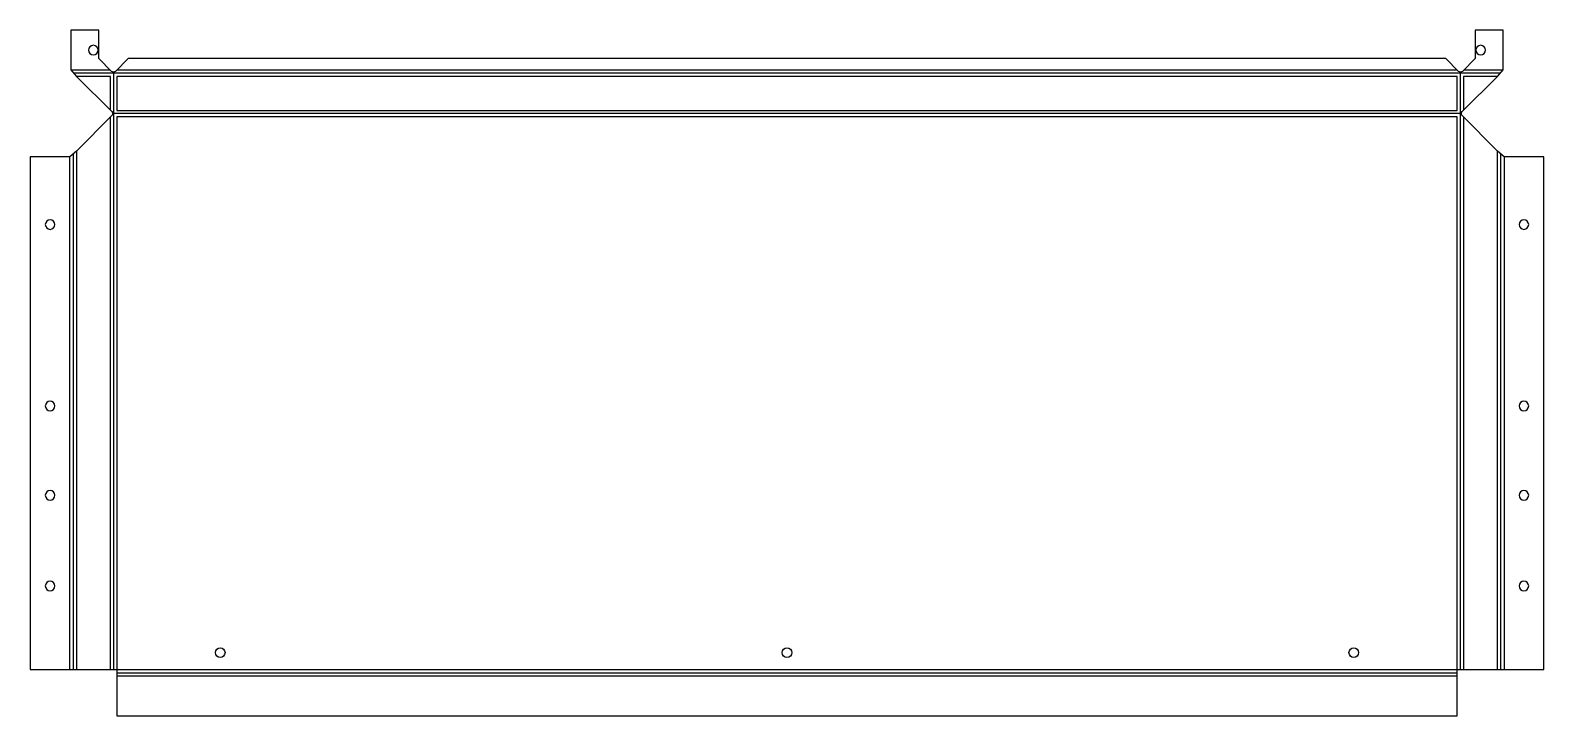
# Model space of a CAD drawing. Header units: millimetres. Extents: x -31 to 504, y 0 to 242.
import ezdxf

# ---------------------------------------------------------------- set-up
doc = ezdxf.new("R2010")
doc.units = ezdxf.units.MM

msp = doc.modelspace()

# ---------------------------------------------------------------- linework, layer by layer
at = {"layer": 'BEND'}
for p, q in [((-1.13, 226.65), (-15.19, 226.65)), ((-1.13, 227), (-1.13, 212.39)), ((474.13, 226.65), (-1.13, 226.65)), ((474.13, 212.39), (474.13, 227)), ((488.19, 226.65), (474.13, 226.65)), ((474.47, 212.39), (-1.47, 212.39)), ((-1.13, 212.39), (-1.13, 16.26)), ((474.13, 16.26), (474.13, 212.39)), ((-15.39, 198.19), (-15.39, 16.26)), ((488.39, 16.26), (488.39, 198.19)), ((0, 15.13), (473, 15.13))]:
    msp.add_line(p, q, dxfattribs=at)
at = {"layer": 'BEND_EXTENT'}
for p, q in [((-16.19, 227.79), (-2.33, 227.79)), ((-2.26, 225.52), (-14.19, 225.52)), ((-2.26, 213.59), (-2.26, 225.52)), ((0.07, 227.79), (472.93, 227.79)), ((487.19, 225.52), (475.26, 225.52)), ((475.26, 225.52), (475.26, 213.59)), ((475.33, 227.79), (489.19, 227.79)), ((-2.26, 16.26), (-2.26, 211.19)), ((475.26, 211.19), (475.26, 16.26)), ((-14.26, 199.19), (-14.26, 16.26)), ((487.26, 16.26), (487.26, 199.19)), ((-16.52, 16.26), (-16.52, 197.19)), ((489.52, 197.19), (489.52, 16.26)), ((473, 14), (0, 14))]:
    msp.add_line(p, q, dxfattribs=at)
for points in [[(473, 225.52), (0, 225.52), (0, 213.52), (473, 213.52)], [(473, 16.26), (473, 211.26), (0, 211.26), (0, 16.26)]]:
    msp.add_lwpolyline(points, close=True, dxfattribs=at)
at = {"layer": 'INTERIOR_PROFILES', "extrusion": (0, 0, -1)}
for centre in [(8.26, 234.79), (-481.26, 234.79), (23.52, 173.26), (-496.52, 173.26), (23.52, 109.26), (-496.52, 109.26), (23.52, 77.76), (-496.52, 77.76), (23.52, 45.76), (-496.52, 45.76)]:
    msp.add_circle(centre, 1.7, dxfattribs=at)
at = {"layer": 'INTERIOR_PROFILES'}
for centre in [(36.5, 22.26), (236.5, 22.26), (436.5, 22.26)]:
    msp.add_circle(centre, 1.7, dxfattribs=at)
at = {"layer": 'OUTER_PROFILES'}
msp.add_lwpolyline([(-6.33, 231.79), (-6.33, 241.79), (-16.19, 241.79), (-16.19, 227.79), (-14.19, 225.52), (-1.77, 213.1, -0.414214), (-1.77, 211.69), (-14.26, 199.19), (-16.52, 197.19), (-30.52, 197.19), (-30.52, 16.26), (0, 16.26), (0, 0), (473, 0), (473, 16.26), (503.52, 16.26), (503.52, 197.19), (489.52, 197.19), (487.26, 199.19), (474.77, 211.69, -0.414214), (474.77, 213.1), (487.19, 225.52), (489.19, 227.79), (489.19, 241.79), (479.33, 241.79), (479.33, 231.79), (474.84, 227.29, -0.414214), (473.42, 227.29), (468.93, 231.79), (4.07, 231.79), (-0.42, 227.29, -0.414214), (-1.84, 227.29)], format="xyb", close=True, dxfattribs=at)

doc.saveas('drawing.dxf')
